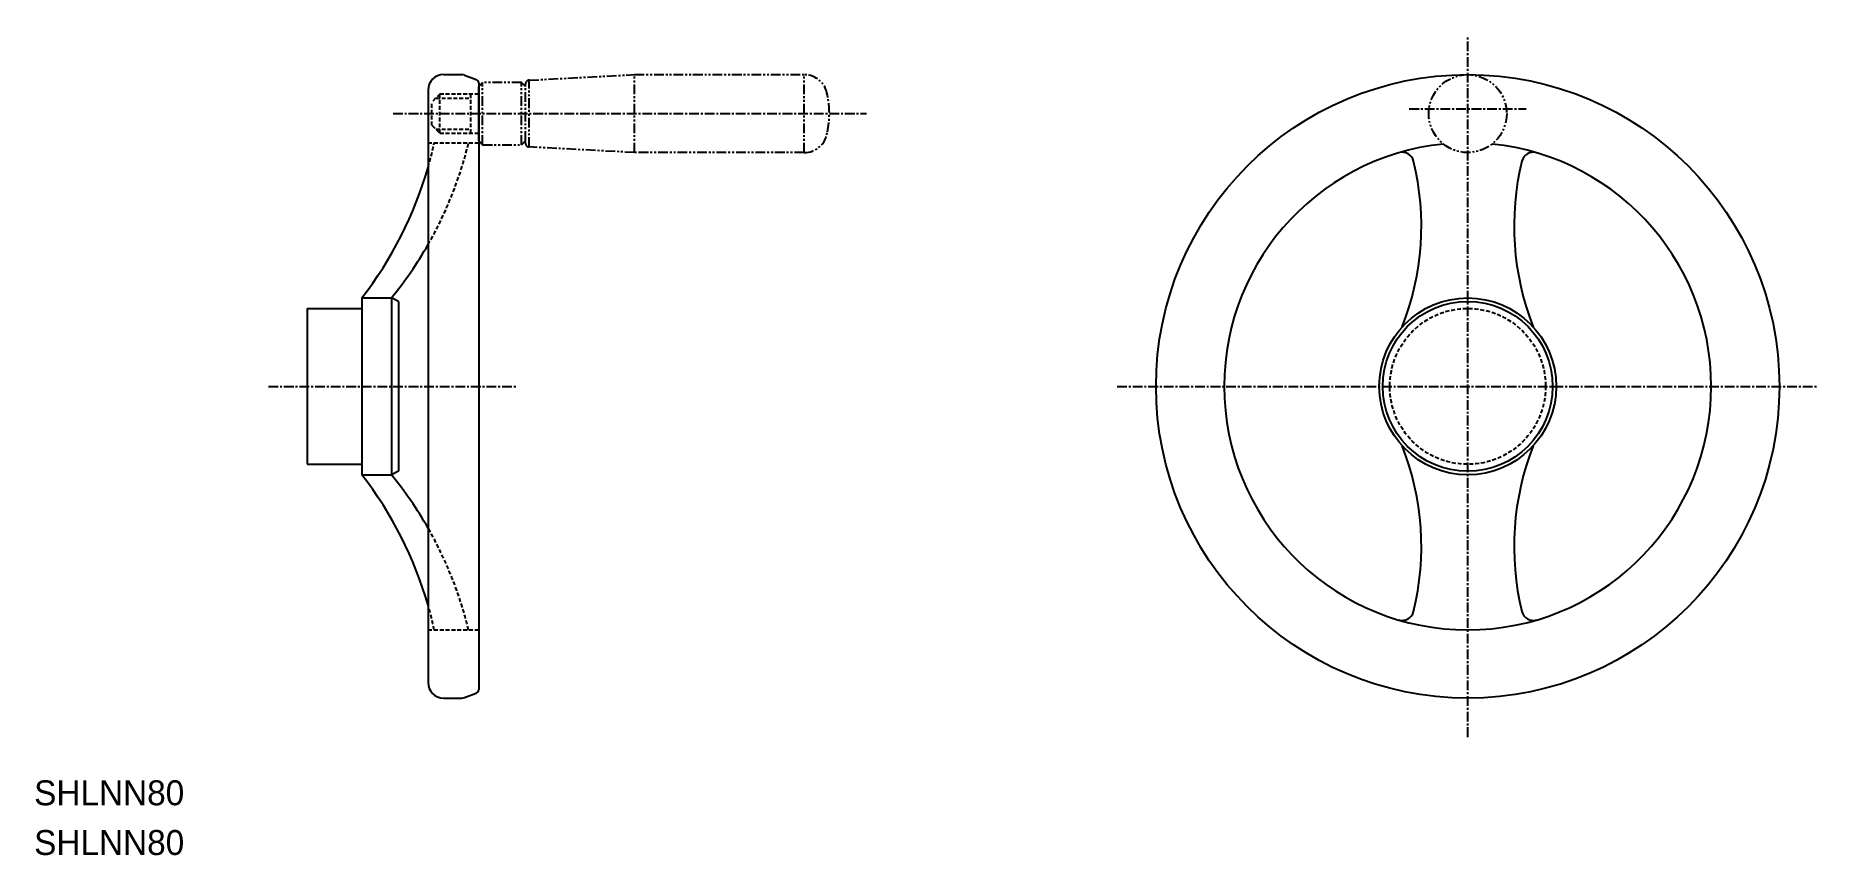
# Model space of a CAD drawing. Extents: x 0 to 229, y 0 to 105.
import ezdxf

# ---------------------------------------------------------------- set-up
doc = ezdxf.new("R2010")
doc.units = 0
doc.header["$MEASUREMENT"] = 0
for name, pattern in [('CENTER', [2, 1.25, -0.25, 0.25, -0.25]), ('DASHED', [0.75, 0.5, -0.25]), ('PHANTOM', [2.5, 1.25, -0.25, 0.25, -0.25, 0.25, -0.25])]:
    doc.linetypes.add(name, pattern=pattern)
doc.layers.get('0').update_dxf_attribs({"linetype": 'CONTINUOUS'})
doc.layers.add('CENTER', color=1, linetype='CENTER')

msp = doc.modelspace()

# ---------------------------------------------------------------- linework, layer by layer
at = {"color": 7, "linetype": 'Continuous'}
for p, q in [((52.56, 100.13), (54.88, 100.13)), ((55.23, 100.07), (56.74, 99.5)), ((57.56, 99.13), (57.06, 98.63)), ((57.06, 99.04), (57.06, 21.23)), ((57.06, 91.63), (57.06, 98.63)), ((50.56, 98.13), (50.56, 22.13)), ((57.06, 91.63), (57.56, 91.13)), ((42.06, 71.48), (42.06, 48.78)), ((42.06, 71.48), (45.86, 71.48)), ((45.86, 71.48), (45.86, 48.78)), ((46.76, 71.03), (45.86, 71.48)), ((46.76, 71.03), (46.76, 49.23)), ((35.06, 70.13), (35.06, 50.13)), ((35.06, 70.13), (42.06, 70.13)), ((35.06, 50.13), (42.06, 50.13)), ((42.06, 48.78), (45.86, 48.78)), ((46.76, 49.23), (45.86, 48.78)), ((55.23, 20.2), (56.74, 20.76)), ((52.56, 20.13), (54.88, 20.13))]:
    msp.add_line(p, q, dxfattribs=at)
at = {"color": 7, "linetype": 'PHANTOM'}
for p, q in [((62.56, 99.13), (57.56, 99.13)), ((57.56, 91.13), (57.56, 99.13)), ((63.06, 98.63), (62.56, 99.13)), ((62.56, 91.13), (62.56, 99.13)), ((63.06, 98.63), (63.06, 98.92)), ((63.06, 91.63), (63.06, 98.63)), ((63.52, 99.42), (77.06, 100.13)), ((63.52, 90.85), (63.52, 99.42)), ((77.06, 100.13), (98.83, 100.13)), ((77.06, 90.13), (77.06, 100.13)), ((98.83, 90.13), (98.83, 100.13)), ((62.56, 91.13), (63.06, 91.63)), ((63.06, 91.34), (63.06, 91.63)), ((57.56, 91.13), (62.56, 91.13)), ((77.06, 90.13), (63.52, 90.85)), ((98.83, 90.13), (77.06, 90.13))]:
    msp.add_line(p, q, dxfattribs=at)
at = {"color": 3, "linetype": 'DASHED'}
for p, q in [((52.06, 97.63), (51.06, 96.63)), ((51.06, 93.63), (51.06, 96.63)), ((51.56, 97.13), (56.06, 97.13)), ((57.06, 97.63), (52.06, 97.63)), ((52.06, 92.63), (52.06, 97.63)), ((56.06, 92.63), (56.06, 97.63)), ((51.06, 93.63), (52.06, 92.63)), ((51.56, 93.13), (56.06, 93.13)), ((52.06, 92.63), (57.06, 92.63)), ((50.56, 91.38), (57.06, 91.38)), ((50.56, 28.88), (57.06, 28.88))]:
    msp.add_line(p, q, dxfattribs=at)
at = {"color": 7, "linetype": 'Continuous'}
for radius in [40, 11.35, 10.9]:
    msp.add_circle((183.99, 60.13), radius, dxfattribs=at)
at = {"color": 7, "linetype": 'PHANTOM'}
msp.add_circle((183.99, 95.13), 5, dxfattribs=at)
at = {"color": 3, "linetype": 'DASHED'}
msp.add_circle((183.99, 60.13), 10, dxfattribs=at)
at = {"color": 7, "linetype": 'Continuous'}
for centre, radius, start, end in [((52.56, 98.13), 2, 90, 180), ((54.88, 99.13), 1, 69.444, 90), ((56.56, 99.04), 0.5, 360, 69.444), ((183.99, 60.13), 31.25, 95.732, 84.268), ((175.58, 88.67), 1.5, 13.7049, 106.4197), ((192.4, 88.67), 1.5, 73.5803, 166.2951), ((2.52, 102.09), 50, 322.2626, 343.9093), ((142.84, 80.69), 35.2, 338.4447, 13.7049), ((225.14, 80.69), 35.2, 166.2951, 201.5553), ((7.16, 103.15), 50, 320.7081, 330.2189), ((142.84, 39.58), 35.2, 346.2951, 21.5553), ((225.14, 39.58), 35.2, 158.4447, 193.7049), ((2.52, 18.18), 50, 16.0907, 37.7374), ((7.16, 17.12), 50, 29.7811, 39.2919), ((175.58, 31.6), 1.5, 253.5803, 346.2951), ((192.4, 31.6), 1.5, 193.7049, 286.4197), ((52.56, 22.13), 2, 180, 270), ((56.56, 21.23), 0.5, 290.556, 0), ((54.88, 21.13), 1, 270, 290.556)]:
    msp.add_arc(centre, radius, start, end, dxfattribs=at)
at = {"color": 7, "linetype": 'PHANTOM'}
for centre, radius, start, end in [((63.56, 98.92), 0.5, 94.7636, 180), ((98.83, 97.13), 3, 7.4482, 90), ((90.66, 95.13), 11.4, 347.9031, 12.0969), ((98.83, 93.13), 3, 270, 352.5518), ((63.56, 91.34), 0.5, 180, 265.2364)]:
    msp.add_arc(centre, radius, start, end, dxfattribs=at)
at = {"color": 3, "linetype": 'DASHED'}
for centre, start, end in [((2.52, 102.09), 343.9093, 347.6406), ((7.16, 103.15), 330.2189, 346.3924), ((7.16, 17.12), 13.6076, 29.7811), ((2.52, 18.18), 12.3594, 16.0907)]:
    msp.add_arc(centre, 50, start, end, dxfattribs=at)
at = {"layer": 'CENTER', "color": 1, "linetype": 'CENTER'}
for p, q in [((183.99, 15.13), (183.99, 105.13)), ((46.06, 95.13), (106.81, 95.13)), ((176.49, 95.76), (191.49, 95.76)), ((30.06, 60.13), (62.06, 60.13)), ((138.99, 60.13), (228.99, 60.13))]:
    msp.add_line(p, q, dxfattribs=at)

# ---------------------------------------------------------------- texts
at = {"color": 7, "linetype": 'Continuous'}
for p in [(0, 6.38), (0, 0)]:
    msp.add_text('SHLNN80', height=3.2, dxfattribs=at).set_placement(p)

doc.saveas('drawing.dxf')
